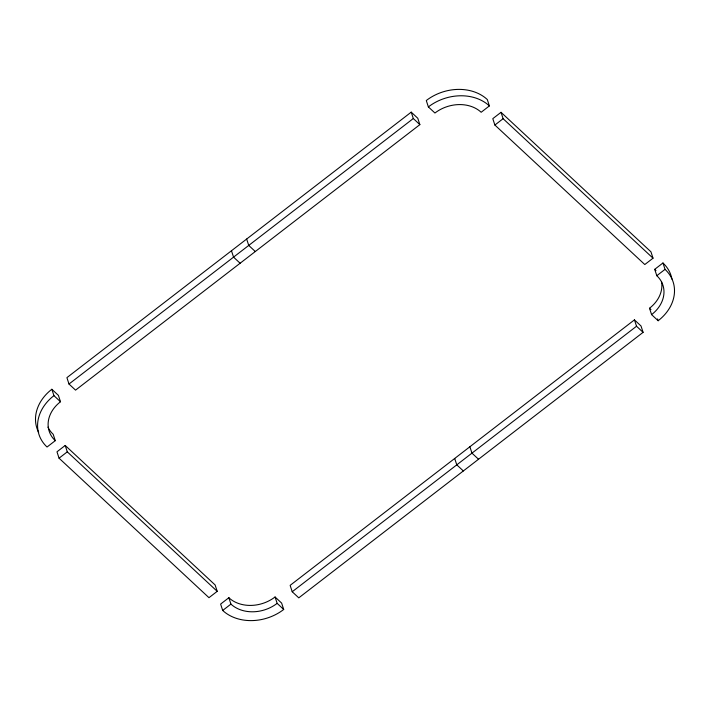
<?xml version="1.0" encoding="UTF-8"?>
<svg xmlns="http://www.w3.org/2000/svg" width="710" height="710" viewBox="0 0 710 710"><rect width="100%" height="100%" fill="white"/><g stroke="black" fill="none" stroke-linecap="round" stroke-linejoin="round"><path stroke-width="1.06" d="M411.223 112.144L66.909 377.649L68.994 384.03L75.553 390.136L419.867 124.632L417.782 118.251L411.223 112.144L413.309 118.526L419.867 124.632M68.994 384.03L413.309 118.526M51.848 389.266L58.406 395.372L60.492 401.753A33.476 26.802 -18.1 0 0 55.282 440.67L47.046 447.016A44.197 35.385 -18.1 0 1 53.933 395.647L51.848 389.266A44.197 35.385 -18.1 0 0 38.677 432.408M489.385 105.914L481.158 112.269A33.476 26.802 -18.1 0 0 434.937 113.014L428.37 106.908L426.284 100.527A44.197 35.385 -18.1 0 1 487.309 99.542L489.385 105.914A44.197 35.385 -18.1 0 0 428.37 106.908M65.205 445.463L56.977 451.808L59.054 458.19L208.971 597.687L217.207 591.341L215.121 584.96L65.205 445.463L67.29 451.844L217.207 591.341M501.029 112.313L492.793 118.659L494.879 125.04L644.795 264.537L653.022 258.192L650.946 251.81L501.029 112.313L503.115 118.694L653.022 258.192M59.054 458.19L67.29 451.844M494.879 125.04L503.115 118.694M228.842 597.731L220.615 604.086L222.691 610.458A44.197 35.385 -18.1 0 0 283.716 609.473L281.63 603.092L275.063 596.986A33.476 26.802 -18.1 0 1 228.842 597.731L230.927 604.112L222.691 610.458M662.954 262.984L665.039 269.365A44.197 35.385 -18.1 0 1 658.152 320.734L651.594 314.628A33.476 26.802 -18.1 0 0 656.803 275.711L654.718 269.33L662.954 262.984A44.197 35.385 -18.1 0 1 671.935 279.083M656.803 275.711L665.039 269.365M634.447 319.864L290.133 585.368L292.218 591.75L298.777 597.856L643.091 332.351L641.006 325.97L634.447 319.864L636.533 326.236L643.091 332.351M292.218 591.75L636.533 326.236M661.525 281.533A33.476 26.802 -18.1 0 1 649.508 308.246L650.963 309.604M255.307 251.535L248.74 245.42L246.654 239.048M478.531 459.246L471.964 453.14L469.878 446.759M240.122 263.241L233.555 257.135L231.469 250.754M463.346 470.952L456.778 464.846L454.693 458.465M53.933 395.647L60.492 401.753M275.063 596.986L277.148 603.358L283.716 609.473M657.558 318.914L658.152 320.734M649.508 308.246L651.594 314.628M55.282 440.67L53.197 434.289A33.476 26.802 -18.1 0 1 47.969 427.101M277.148 603.358A33.476 26.802 -18.1 0 1 230.927 604.112M654.718 269.33A33.476 26.802 -18.1 0 1 656.004 270.625"/></g></svg>
